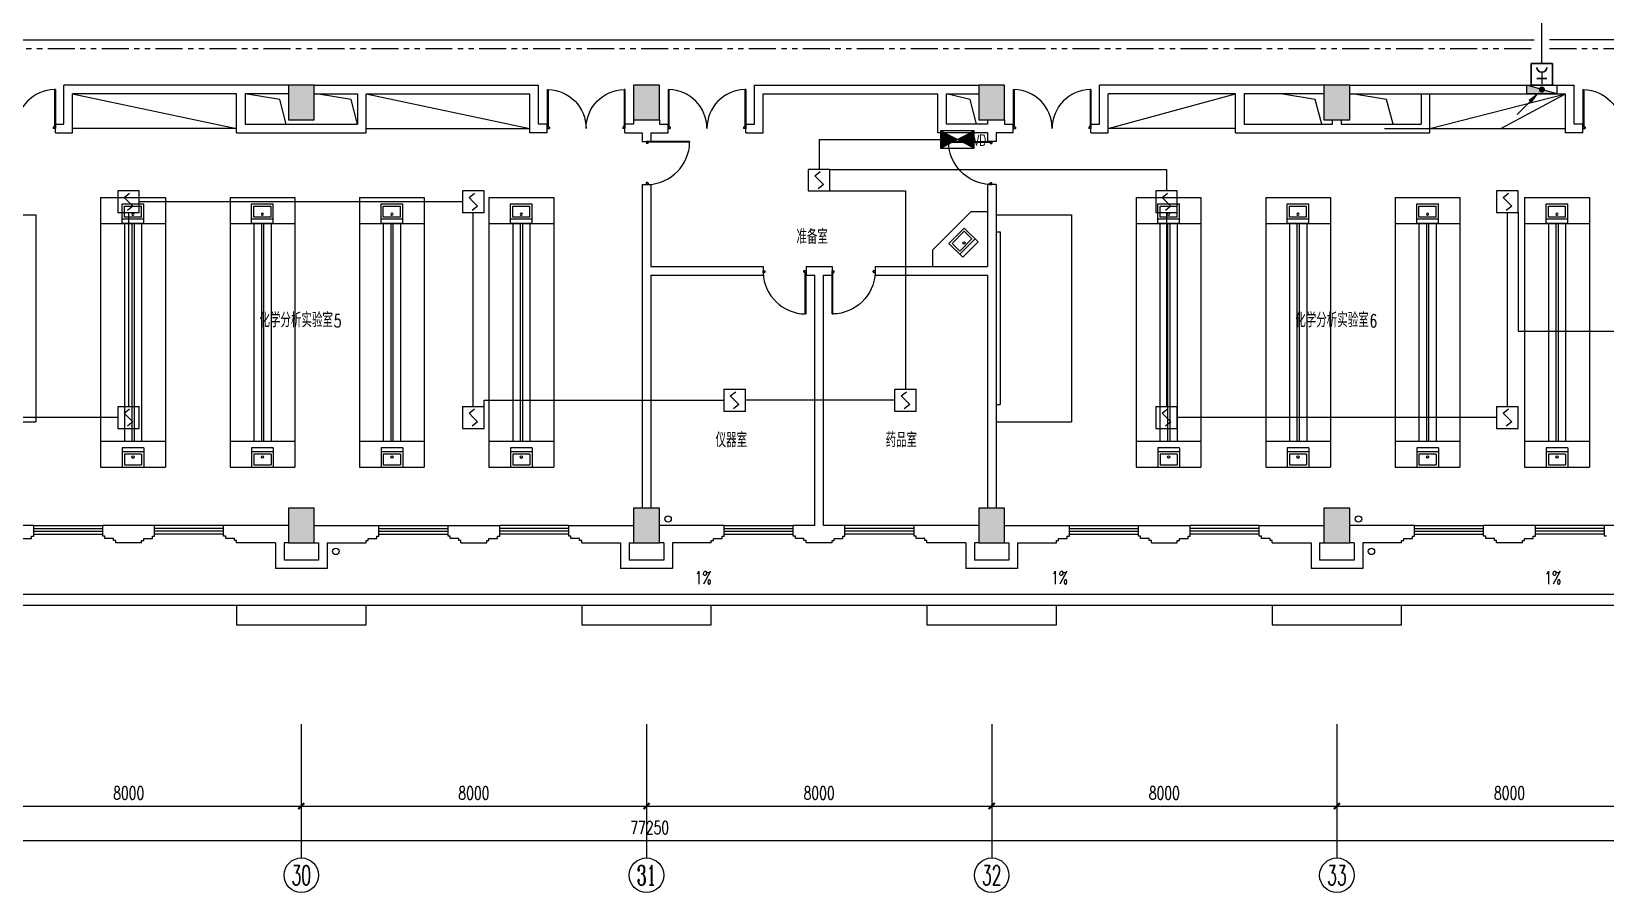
# Model space of a CAD drawing. Extents: x 190999 to 918899, y -200814 to 215286.
# Drawn here: x 470632 to 507110, y -53136 to -33188 of the extents above; entities that cross this region are included whole.
import ezdxf
from ezdxf.enums import TextEntityAlignment as Align

# ---------------------------------------------------------------- set-up
doc = ezdxf.new("R2010")
doc.units = 0
doc.header["$LTSCALE"] = 1000
doc.header["$MEASUREMENT"] = 0
doc.linetypes.add('PHANTOM2', pattern=[1.25, 0.625, -0.125, 0.125, -0.125, 0.125, -0.125])
doc.layers.get('Defpoints').update_dxf_attribs({"color": 1})
for name, color, linetype in [('00-EQUIP', 3, 'Continuous'), ('00-LWIRE', 4, 'Continuous'), ('00-WIRE-4', 6, 'Continuous'), ('A-墙线', 2, 'Continuous'), ('A-外包装修', 250, 'Continuous'), ('A-外窗', 145, 'Continuous'), ('A-家具', 250, 'Continuous'), ('A-门', 167, 'Continuous'), ('AXIS', 3, 'Continuous'), ('AXIS_TEXT', 7, 'Continuous'), ('COLUMN', 2, 'Continuous'), ('EQUIP_消火栓', 1, 'Continuous'), ('PUB_HATCH', 250, 'Continuous'), ('PUB_TEXT', 7, 'Continuous'), ('屋面排水', 4, 'Continuous'), ('房间名称', 7, 'Continuous'), ('暖通-风-说明', 3, 'Continuous'), ('洞口线', 165, 'Continuous'), ('雨水管', 151, 'Continuous'), ('雨水管口', 6, 'Continuous')]:
    doc.layers.add(name, color=color, linetype=linetype)
doc.styles.add('_TCH_AXIS', font='COMPLEX', dxfattribs={"bigfont": 'GBCBIG'})
doc.styles.add('_TCH_DIM', font='SIMPLEX', dxfattribs={"bigfont": 'GBCBIG'})
doc.styles.add('COMPLEX', font='COMPLEX')
doc.styles.add('DIM_FONT', font='SIMPLEX', dxfattribs={"width": 0.7, "bigfont": 'GBCBIG'})
doc.styles.add('HZ-ZGBZ', font='romanc.shx', dxfattribs={"width": 0.65})
doc.styles.get("Standard").update_dxf_attribs({"font": 'simhei.ttf'})
doc.styles.add('XXK', font='romans.shx', dxfattribs={"width": 0.75, "bigfont": 'hzf.shx'})
doc.styles.add('zz-1', font='arial.ttf', dxfattribs={"width": 0.8})
doc.linetypes.add('BIG-DLINE', pattern='A,1,-0.15,["D",XXK,S=0.2,R=0,X=-0.1,Y=-0.09],-0.2', length=1.35)
doc.dimstyles.new('DIMN', dxfattribs={"dimtxt": 300, "dimasz": 100, "dimexe": 250, "dimexo": 300, "dimgap": 150, "dimtad": 1, "dimdec": 0, "dimzin": 0, "dimdsep": 46, "dimtxsty": 'DIM_FONT', "dimblk": 'ARCHTICK', "dimcen": 0.09, "dimclrt": 7, "dimazin": 2, "dimtfac": 1, "dimtdec": 0, "dimtix": 1, "dimtmove": 2, "dimatfit": 3, "dimfxl": 0, "dimtolj": 1, "dimtzin": 0, "dimarcsym": 0})

# ---------------------------------------------------------------- blocks, each defined once
blk = doc.blocks.new('m1800')
at = {"layer": 'A-墙线'}
for p, q in [((-900, -100), (-900, 100)), ((900, -100), (900, 100))]:
    blk.add_line(p, q, dxfattribs=at)
at = {"layer": 'A-门'}
for p, q in [((-900, 900), (-900, 0)), ((-900, 900), (-880, 900)), ((-880, 900), (-880, 50)), ((880, 900), (880, 50)), ((900, 900), (880, 900)), ((900, 900), (900, 0)), ((-900, 50), (-870, 50)), ((-900, 0), (-850, 0)), ((-870, 50), (-870, 30)), ((-870, 30), (-850, 30)), ((-850, 30), (-850, 0)), ((850, 30), (850, 0)), ((870, 30), (850, 30)), ((900, 0), (850, 0)), ((870, 50), (870, 30)), ((900, 50), (870, 50))]:
    blk.add_line(p, q, dxfattribs=at)
for centre, start, end in [((-900, 0), 0, 88.7267), ((900, 0), 91.2733, 180)]:
    blk.add_arc(centre, 900, start, end, dxfattribs=at)
blk = doc.blocks.new('m1000')
at = {"layer": 'A-墙线'}
for p, q in [((0, 0), (0, 200)), ((1000, 0), (1000, 200))]:
    blk.add_line(p, q, dxfattribs=at)
at = {"layer": 'A-门'}
for p, q in [((0, 1100), (0, 100)), ((0, 1100), (20, 1100)), ((20, 1100), (20, 150)), ((0, 150), (30, 150)), ((0, 100), (50, 100)), ((30, 150), (30, 130)), ((30, 130), (50, 130)), ((50, 130), (50, 100)), ((950, 130), (950, 100)), ((970, 130), (950, 130)), ((1000, 100), (950, 100)), ((970, 150), (970, 130)), ((1000, 150), (970, 150)), ((1000, 150), (1000, 100))]:
    blk.add_line(p, q, dxfattribs=at)
blk.add_arc((0, 100), 1000, 2.866, 88.854, dxfattribs=at)
blk = doc.blocks.new('$TwtSys$00000434')
for p, q in [((-0.5, 0.5), (-0.5, -0.5)), ((-0.5, -0.5), (0.5, 0.5)), ((0.5, 0.5), (-0.5, 0.5)), ((0.5, -0.5), (0.5, 0.5)), ((-0.5, -0.5), (0.5, -0.5))]:
    blk.add_line(p, q)
blk.add_solid([(0.5, -0.5), (0.5, 0.5), (-0.5, -0.5)])
blk = doc.blocks.new('_ArchTick')
at = {"const_width": 0.5}
blk.add_lwpolyline([(-0.7, -0.7), (0.7, 0.7)], dxfattribs=at)
blk = doc.blocks.new('*D1652')
at = {"layer": 'AXIS', "color": 0, "lineweight": -2}
for p, q in [((500885, -49533), (500885, -51383)), ((508885, -49533), (508885, -51383)), ((500885, -51133), (508885, -51133))]:
    blk.add_line(p, q, dxfattribs=at)
at = {"layer": 'Defpoints', "color": 0}
for p in [(500885, -49233), (508885, -49233), (508885, -51133)]:
    blk.add_point(p, dxfattribs=at)
at = {"layer": 'AXIS', "color": 0, "lineweight": -2, "xscale": 100, "yscale": 100, "zscale": 100, "rotation": 180}
blk.add_blockref('_ArchTick', (500885, -51133), dxfattribs=at)
at = {"layer": 'AXIS', "color": 0, "lineweight": -2, "xscale": 100, "yscale": 100, "zscale": 100}
blk.add_blockref('_ArchTick', (508885, -51133), dxfattribs=at)
at = {"layer": 'AXIS', "color": 7, "insert": (504885, -50833), "char_height": 300, "attachment_point": 5, "style": 'DIM_FONT'}
blk.add_mtext('\\A1;8000', dxfattribs=at)
blk = doc.blocks.new('*D1653')
at = {"layer": 'AXIS', "color": 0, "lineweight": -2}
for p, q in [((492885, -49533), (492885, -51383)), ((500885, -49533), (500885, -51383)), ((492885, -51133), (500885, -51133))]:
    blk.add_line(p, q, dxfattribs=at)
at = {"layer": 'Defpoints', "color": 0}
for p in [(492885, -49233), (500885, -49233), (500885, -51133)]:
    blk.add_point(p, dxfattribs=at)
at = {"layer": 'AXIS', "color": 0, "lineweight": -2, "xscale": 100, "yscale": 100, "zscale": 100, "rotation": 180}
blk.add_blockref('_ArchTick', (492885, -51133), dxfattribs=at)
at = {"layer": 'AXIS', "color": 0, "lineweight": -2, "xscale": 100, "yscale": 100, "zscale": 100}
blk.add_blockref('_ArchTick', (500885, -51133), dxfattribs=at)
at = {"layer": 'AXIS', "color": 7, "insert": (496885, -50833), "char_height": 300, "attachment_point": 5, "style": 'DIM_FONT'}
blk.add_mtext('\\A1;8000', dxfattribs=at)
blk = doc.blocks.new('*D1654')
at = {"layer": 'AXIS', "color": 0, "lineweight": -2}
for p, q in [((484885, -49533), (484885, -51383)), ((492885, -49533), (492885, -51383)), ((484885, -51133), (492885, -51133))]:
    blk.add_line(p, q, dxfattribs=at)
at = {"layer": 'Defpoints', "color": 0}
for p in [(484885, -49233), (492885, -49233), (492885, -51133)]:
    blk.add_point(p, dxfattribs=at)
at = {"layer": 'AXIS', "color": 0, "lineweight": -2, "xscale": 100, "yscale": 100, "zscale": 100, "rotation": 180}
blk.add_blockref('_ArchTick', (484885, -51133), dxfattribs=at)
at = {"layer": 'AXIS', "color": 0, "lineweight": -2, "xscale": 100, "yscale": 100, "zscale": 100}
blk.add_blockref('_ArchTick', (492885, -51133), dxfattribs=at)
at = {"layer": 'AXIS', "color": 7, "insert": (488885, -50833), "char_height": 300, "attachment_point": 5, "style": 'DIM_FONT'}
blk.add_mtext('\\A1;8000', dxfattribs=at)
blk = doc.blocks.new('*D1655')
at = {"layer": 'AXIS', "color": 0, "lineweight": -2}
for p, q in [((476885, -49533), (476885, -51383)), ((484885, -49533), (484885, -51383)), ((476885, -51133), (484885, -51133))]:
    blk.add_line(p, q, dxfattribs=at)
at = {"layer": 'Defpoints', "color": 0}
for p in [(476885, -49233), (484885, -49233), (484885, -51133)]:
    blk.add_point(p, dxfattribs=at)
at = {"layer": 'AXIS', "color": 0, "lineweight": -2, "xscale": 100, "yscale": 100, "zscale": 100, "rotation": 180}
blk.add_blockref('_ArchTick', (476885, -51133), dxfattribs=at)
at = {"layer": 'AXIS', "color": 0, "lineweight": -2, "xscale": 100, "yscale": 100, "zscale": 100}
blk.add_blockref('_ArchTick', (484885, -51133), dxfattribs=at)
at = {"layer": 'AXIS', "color": 7, "insert": (480885, -50833), "char_height": 300, "attachment_point": 5, "style": 'DIM_FONT'}
blk.add_mtext('\\A1;8000', dxfattribs=at)
blk = doc.blocks.new('*D1656')
at = {"layer": 'AXIS', "color": 0, "lineweight": -2}
for p, q in [((468885, -49533), (468885, -51383)), ((476885, -49533), (476885, -51383)), ((468885, -51133), (476885, -51133))]:
    blk.add_line(p, q, dxfattribs=at)
at = {"layer": 'Defpoints', "color": 0}
for p in [(468885, -49233), (476885, -49233), (476885, -51133)]:
    blk.add_point(p, dxfattribs=at)
at = {"layer": 'AXIS', "color": 0, "lineweight": -2, "xscale": 100, "yscale": 100, "zscale": 100, "rotation": 180}
blk.add_blockref('_ArchTick', (468885, -51133), dxfattribs=at)
at = {"layer": 'AXIS', "color": 0, "lineweight": -2, "xscale": 100, "yscale": 100, "zscale": 100}
blk.add_blockref('_ArchTick', (476885, -51133), dxfattribs=at)
at = {"layer": 'AXIS', "color": 7, "insert": (472885, -50833), "char_height": 300, "attachment_point": 5, "style": 'DIM_FONT'}
blk.add_mtext('\\A1;8000', dxfattribs=at)
blk = doc.blocks.new('*D1661')
at = {"layer": 'AXIS', "color": 0, "lineweight": -2}
for p, q in [((446335, -49533), (446335, -52183)), ((523584, -49533), (523584, -52183)), ((446335, -51933), (523584, -51933))]:
    blk.add_line(p, q, dxfattribs=at)
at = {"layer": 'Defpoints', "color": 0}
for p in [(446335, -49233), (523584, -49233), (523584, -51933)]:
    blk.add_point(p, dxfattribs=at)
at = {"layer": 'AXIS', "color": 0, "lineweight": -2, "xscale": 100, "yscale": 100, "zscale": 100, "rotation": 180}
blk.add_blockref('_ArchTick', (446335, -51933), dxfattribs=at)
at = {"layer": 'AXIS', "color": 0, "lineweight": -2, "xscale": 100, "yscale": 100, "zscale": 100}
blk.add_blockref('_ArchTick', (523584, -51933), dxfattribs=at)
at = {"layer": 'AXIS', "color": 7, "insert": (484959, -51633), "char_height": 300, "attachment_point": 5, "style": 'DIM_FONT'}
blk.add_mtext('\\A1;77250', dxfattribs=at)
blk = doc.blocks.new('_AXISO')
blk.add_circle((0, 0), 0.5)
at = {"layer": 'AXIS_TEXT', "style": 'COMPLEX', "width": 1.041667}
blk.add_attdef('A', text='', height=0.56, dxfattribs=at).set_placement((-0.25, -0.28), (0.25, -0.28), align=Align.FIT)
blk = doc.blocks.new('$plan$00001609')
at = {"linetype": 'Continuous'}
for p, q in [((0, -251), (0, 251)), ((0, 251), (450, 251)), ((93, -251), (93, 251)), ((146, -199), (146, 199)), ((146, 199), (397, 199)), ((397, 199), (397, -199)), ((450, 251), (450, -251)), ((0, -251), (450, -251)), ((146, -199), (397, -199))]:
    blk.add_line(p, q, dxfattribs=at)
blk.add_line((238, 2), (238, 0))
blk.add_arc((212, 0), 26, 4.716, 0, dxfattribs=at)
at = {"style": 'zz-1'}
for tag in ['YSIZE', 'XSIZE']:
    blk.add_attdef(tag, (0, 0), '', height=0.5, dxfattribs=at)
blk = doc.blocks.new('_LINKPT1')
at = {"color": 0}
blk.add_line((0, 0), (0, 0), dxfattribs=at)
blk = doc.blocks.new('J62IR8YJ')
for p, q in [((-0.5, 1), (0.5, 1)), ((-0.5, 0), (-0.5, 1)), ((0.5, 1), (0.5, 0)), ((0.5, 0), (-0.5, 0)), ((-0.231, 0.312), (0.231, 0.312)), ((0, 0.598), (0, 0.06))]:
    blk.add_line(p, q)
at = {"const_width": 0.04, "flags": 128}
blk.add_lwpolyline([(-0.5, 0), (-0.5, 1), (0.5, 1), (0.5, 0)], close=True, dxfattribs=at)
blk.add_arc((0, 0.829), 0.231, 180, 0)
at = {"xscale": 0.002, "yscale": 0.00200000000000955, "zscale": 0.002}
for p in [(0, 1), (-0.5, 0.5), (0, 0), (0.5, 0.5)]:
    blk.add_blockref('_LINKPT1', p, dxfattribs=at)
at = {"flags": 9}
blk.add_attdef('A', (0, 0), '', height=0.00002, dxfattribs=at)
blk = doc.blocks.new('3S1KCGW2')
for p, q in [((0.5, 0.5), (-0.5, 0.5)), ((-0.5, 0.5), (-0.5, -0.5)), ((-0.2, 0.2), (0.05, 0.4)), ((0, 0), (-0.2, 0.2)), ((0, 0), (0.2, -0.2)), ((0.5, -0.5), (0.5, 0.5)), ((-0.5, -0.5), (0.5, -0.5)), ((0.2, -0.2), (-0.05, -0.4))]:
    blk.add_line(p, q)
at = {"const_width": 0.04, "flags": 128}
blk.add_lwpolyline([(-0.5, -0.5), (-0.5, 0.5), (0.5, 0.5), (0.5, -0.5)], close=True, dxfattribs=at)
at = {"xscale": 0.002, "yscale": 0.002, "zscale": 0.002}
for p in [(-0.5, 0), (0, 0.5), (0.5, 0), (0, -0.5)]:
    blk.add_blockref('_LINKPT1', p, dxfattribs=at)
at = {"flags": 9}
blk.add_attdef('A', (0, 0), '', height=0.00002, dxfattribs=at)
blk = doc.blocks.new('6H2KALM6')
for p, q in [((-0.78, 0.4), (0.78, -0.4)), ((0.78, 0.4), (-0.78, -0.4)), ((0.78, 0.4), (-0.78, 0.4)), ((-0.78, 0.4), (-0.78, -0.4)), ((0.78, -0.4), (0.78, 0.4)), ((-0.78, -0.4), (0.78, -0.4))]:
    blk.add_line(p, q)
at = {"const_width": 0.04}
blk.add_lwpolyline([(-0.78, 0.4), (-0.78, -0.4), (0.78, -0.4), (0.78, 0.4)], close=True, dxfattribs=at)
for points in [[(-0.78, 0.4), (0, 0), (-0.78, -0.4)], [(0.78, 0.4), (0, 0), (0.78, -0.4)]]:
    blk.add_solid(points)
at = {"xscale": 0.002, "yscale": 0.002, "zscale": 0.002}
for p in [(-0.78, 0), (0, 0.4), (0.78, 0), (0, -0.4)]:
    blk.add_blockref('_LINKPT1', p, dxfattribs=at)
at = {"flags": 9}
blk.add_attdef('A', (0, 0), '', height=0.00002, dxfattribs=at)
blk = doc.blocks.new('_WRLD10L')
for p, q in [((1.15, 1.15), (0.55, 0.55)), ((0.104, 0.104), (0.104, 0.104)), ((-0.104, -0.104), (-0.104, -0.104))]:
    blk.add_line(p, q)
at = {"const_width": 0.142}
blk.add_lwpolyline([(-0.071, 0, 1), (0.071, 0, 1)], format="xyb", close=True, dxfattribs=at)
blk.add_solid([(0.62, 0.48), (0.48, 0.62), (0.1, 0.1)])
at = {"width": 0.8, "flags": 9}
blk.add_attdef('A', (0, 0), '', height=0.00002, dxfattribs=at)

msp = doc.modelspace()

# ---------------------------------------------------------------- hatches: boundary and pattern name
at = {"layer": 'PUB_HATCH'}
for points in [[(476584.6, -34432.6), (476584.6, -35232.6), (477184.6, -35232.6), (477184.6, -34432.6)], [(484584.6, -34432.6), (484584.6, -35232.6), (485184.6, -35232.6), (485184.6, -34432.6)], [(492584.6, -34432.6), (492584.6, -35232.6), (493184.6, -35232.6), (493184.6, -34432.6)], [(500584.6, -34432.6), (500584.6, -35232.6), (501184.6, -35232.6), (501184.6, -34432.6)], [(476584.6, -44232.6), (476584.6, -45032.6), (477184.6, -45032.6), (477184.6, -44232.6)], [(484584.6, -44232.6), (484584.6, -45032.6), (485184.6, -45032.6), (485184.6, -44232.6)], [(492584.6, -44232.6), (492584.6, -45032.6), (493184.6, -45032.6), (493184.6, -44232.6)], [(500584.6, -44232.6), (500584.6, -45032.6), (501184.6, -45032.6), (501184.6, -44232.6)]]:
    msp.add_hatch(color=256, dxfattribs=at).paths.add_polyline_path(points)

# ---------------------------------------------------------------- linework, layer by layer
at = {"layer": '00-WIRE-4'}
for p, q in [((505634.6, -33932.6), (505634.6, -32982.6)), ((488884.6, -35688.5), (488884.6, -36382.6)), ((488884.6, -35688.5), (491694.6, -35688.5)), ((489134.6, -36382.6), (496934.6, -36382.6)), ((496934.6, -36382.6), (496934.6, -36882.6)), ((480621.5, -37132.6), (473129.7, -37132.6)), ((489134.6, -36882.6), (490884.6, -36882.6)), ((490884.6, -36882.6), (490884.6, -41482.6)), ((472879.7, -37382.6), (472879.7, -41882.6)), ((480871.5, -41882.6), (480871.5, -37382.6)), ((496934.6, -37382.6), (496934.6, -41882.6)), ((504834.6, -41882.6), (504834.6, -37382.6)), ((505084.6, -37382.6), (505084.6, -40132.6)), ((505084.6, -40132.6), (510784.6, -40132.6)), ((481121.5, -41732.6), (486677, -41732.6)), ((481121.5, -41882.6), (481121.5, -41732.6)), ((490634.6, -41732.6), (487177, -41732.6)), ((472629.7, -42132.6), (465092.7, -42132.6)), ((504584.6, -42132.6), (497184.6, -42132.6))]:
    msp.add_line(p, q, dxfattribs=at)
at = {"layer": '00-WIRE-4', "linetype": 'BIG-DLINE'}
for p, q in [((457259.6, -33382.6), (505459.6, -33382.6)), ((512834.6, -33382.6), (505809.6, -33382.6))]:
    msp.add_line(p, q, dxfattribs=at)
at = {"layer": '00-WIRE-4', "linetype": 'PHANTOM2'}
for p, q in [((457259.6, -33582.6), (505459.6, -33582.6)), ((505809.6, -33582.6), (509384.6, -33582.6))]:
    msp.add_line(p, q, dxfattribs=at)
at = {"layer": 'A-墙线'}
for p, q in [((476584.6, -34432.6), (471384.6, -34432.6)), ((471384.6, -35332.6), (471384.6, -34432.6)), ((475384.6, -34632.6), (471584.6, -34632.6)), ((471584.6, -35532.6), (471584.6, -34632.6)), ((475384.6, -35532.6), (475384.6, -34632.6)), ((476584.6, -34632.6), (475584.6, -34632.6)), ((475584.6, -34632.6), (475584.6, -35332.6)), ((477184.6, -34432.6), (482384.6, -34432.6)), ((477184.6, -34632.6), (478184.6, -34632.6)), ((478184.6, -34632.6), (478184.6, -35332.6)), ((478384.6, -34632.6), (482184.6, -34632.6)), ((478384.6, -35532.6), (478384.6, -34632.6)), ((482184.6, -35532.6), (482184.6, -34632.6)), ((482384.6, -35332.6), (482384.6, -34432.6)), ((487384.6, -34432.6), (492584.6, -34432.6)), ((487384.6, -35332.6), (487384.6, -34432.6)), ((487584.6, -34632.6), (491634.6, -34632.6)), ((487584.6, -35532.6), (487584.6, -34632.6)), ((491834.6, -34632.6), (492584.6, -34632.6)), ((500584.6, -34432.6), (495384.6, -34432.6)), ((495384.6, -35332.6), (495384.6, -34432.6)), ((498534.6, -34632.6), (495584.6, -34632.6)), ((495584.6, -35532.6), (495584.6, -34632.6)), ((498534.6, -35532.6), (498534.6, -34632.6)), ((500584.6, -34632.6), (498734.6, -34632.6)), ((498734.6, -34632.6), (498734.6, -35332.6)), ((501184.6, -34432.6), (506384.6, -34432.6)), ((501184.6, -34632.6), (506184.6, -34632.6)), ((502834.6, -34632.6), (502834.6, -35332.6)), ((503034.6, -35532.6), (503034.6, -34632.6)), ((506184.6, -35532.6), (506184.6, -34632.6)), ((506384.6, -35332.6), (506384.6, -34432.6)), ((471184.6, -35332.6), (471384.6, -35332.6)), ((475584.6, -35332.6), (478184.6, -35332.6)), ((482584.6, -35332.6), (482384.6, -35332.6)), ((484584.6, -35332.6), (484384.6, -35332.6)), ((484584.6, -35232.6), (484584.6, -35332.6)), ((485184.6, -35232.6), (485184.6, -35332.6)), ((485184.6, -35332.6), (485384.6, -35332.6)), ((487184.6, -35332.6), (487384.6, -35332.6)), ((492784.6, -35232.6), (492784.6, -35332.6)), ((493184.6, -35232.6), (493184.6, -35332.6)), ((493184.6, -35332.6), (493384.6, -35332.6)), ((495184.6, -35332.6), (495384.6, -35332.6)), ((498734.6, -35332.6), (500784.6, -35332.6)), ((500784.6, -35332.6), (500784.6, -35232.6)), ((500984.6, -35232.6), (500984.6, -35332.6)), ((500984.6, -35332.6), (502834.6, -35332.6)), ((506584.6, -35332.6), (506384.6, -35332.6)), ((471184.6, -35532.6), (471584.6, -35532.6)), ((475384.6, -35532.6), (478384.6, -35532.6)), ((482584.6, -35532.6), (482184.6, -35532.6)), ((484384.6, -35532.6), (484784.6, -35532.6)), ((484784.6, -35532.6), (484784.6, -35732.6)), ((484984.6, -35532.6), (484984.6, -35732.6)), ((484984.6, -35532.6), (485384.6, -35532.6)), ((487184.6, -35532.6), (487584.6, -35532.6)), ((492784.6, -35532.6), (492784.6, -35732.6)), ((492984.6, -35532.6), (492984.6, -35732.6)), ((493384.6, -35532.6), (492984.6, -35532.6)), ((495184.6, -35532.6), (495584.6, -35532.6)), ((498534.6, -35532.6), (503034.6, -35532.6)), ((506584.6, -35532.6), (506184.6, -35532.6)), ((484784.6, -36732.6), (484784.6, -44232.6)), ((484984.6, -36732.6), (484984.6, -38632.6)), ((492784.6, -36732.6), (492784.6, -38632.6)), ((492984.6, -36732.6), (492984.6, -44232.6)), ((484984.6, -38632.6), (487584.6, -38632.6)), ((488584.6, -38632.6), (489184.6, -38632.6)), ((490184.6, -38632.6), (492784.6, -38632.6)), ((484984.6, -38832.6), (487584.6, -38832.6)), ((484984.6, -38832.6), (484984.6, -44232.6)), ((488584.6, -38832.6), (488784.6, -38832.6)), ((488784.6, -44632.6), (488784.6, -38832.6)), ((488984.6, -38832.6), (489184.6, -38832.6)), ((488984.6, -44632.6), (488984.6, -38832.6)), ((490184.6, -38832.6), (492784.6, -38832.6)), ((492784.6, -38832.6), (492784.6, -44232.6)), ((470684.6, -44632.6), (469184.6, -44632.6)), ((470684.6, -44882.6), (470684.6, -44632.6)), ((473484.6, -44632.6), (472284.6, -44632.6)), ((472284.6, -44882.6), (472284.6, -44632.6)), ((473484.6, -44882.6), (473484.6, -44632.6)), ((476584.6, -44632.6), (475084.6, -44632.6)), ((475084.6, -44882.6), (475084.6, -44632.6)), ((477184.6, -44632.6), (478684.6, -44632.6)), ((478684.6, -44882.6), (478684.6, -44632.6)), ((480284.6, -44632.6), (481484.6, -44632.6)), ((480284.6, -44882.6), (480284.6, -44632.6)), ((481484.6, -44882.6), (481484.6, -44632.6)), ((483084.6, -44632.6), (484584.6, -44632.6)), ((483084.6, -44882.6), (483084.6, -44632.6)), ((486684.6, -44632.6), (485184.6, -44632.6)), ((486684.6, -44882.6), (486684.6, -44632.6)), ((488784.6, -44632.6), (488284.6, -44632.6)), ((488284.6, -44882.6), (488284.6, -44632.6)), ((489484.6, -44632.6), (488984.6, -44632.6)), ((489484.6, -44882.6), (489484.6, -44632.6)), ((492584.6, -44632.6), (491084.6, -44632.6)), ((491084.6, -44882.6), (491084.6, -44632.6)), ((493184.6, -44632.6), (494684.6, -44632.6)), ((494684.6, -44882.6), (494684.6, -44632.6)), ((496284.6, -44632.6), (497484.6, -44632.6)), ((496284.6, -44882.6), (496284.6, -44632.6)), ((497484.6, -44882.6), (497484.6, -44632.6)), ((499084.6, -44632.6), (500584.6, -44632.6)), ((499084.6, -44882.6), (499084.6, -44632.6)), ((502684.6, -44632.6), (501184.6, -44632.6)), ((502684.6, -44882.6), (502684.6, -44632.6)), ((505484.6, -44632.6), (504284.6, -44632.6)), ((504284.6, -44882.6), (504284.6, -44632.6)), ((505484.6, -44882.6), (505484.6, -44632.6)), ((508584.6, -44632.6), (507084.6, -44632.6)), ((507084.6, -44882.6), (507084.6, -44632.6)), ((470434.6, -44932.6), (470634.6, -44932.6)), ((470634.6, -44882.6), (470684.6, -44882.6)), ((470634.6, -44932.6), (470634.6, -44882.6)), ((472334.6, -44882.6), (472284.6, -44882.6)), ((472334.6, -44932.6), (472334.6, -44882.6)), ((472534.6, -44932.6), (472334.6, -44932.6)), ((472534.6, -44982.6), (472534.6, -44932.6)), ((472584.6, -44982.6), (472534.6, -44982.6)), ((472584.6, -45032.6), (472584.6, -44982.6)), ((473184.6, -45032.6), (472584.6, -45032.6)), ((473184.6, -45032.6), (473184.6, -44982.6)), ((473184.6, -44982.6), (473234.6, -44982.6)), ((473234.6, -44982.6), (473234.6, -44932.6)), ((473234.6, -44932.6), (473434.6, -44932.6)), ((473434.6, -44882.6), (473484.6, -44882.6)), ((473434.6, -44932.6), (473434.6, -44882.6)), ((475134.6, -44882.6), (475084.6, -44882.6)), ((475134.6, -44932.6), (475134.6, -44882.6)), ((475334.6, -44932.6), (475134.6, -44932.6)), ((475334.6, -44982.6), (475334.6, -44932.6)), ((475384.6, -44982.6), (475334.6, -44982.6)), ((475384.6, -45032.6), (475384.6, -44982.6)), ((476284.6, -45032.6), (475384.6, -45032.6)), ((476284.6, -45032.6), (476284.6, -45632.6)), ((476584.6, -45032.6), (476484.6, -45032.6)), ((476484.6, -45032.6), (476484.6, -45432.6)), ((477184.6, -45032.6), (477284.6, -45032.6)), ((477284.6, -45032.6), (477284.6, -45432.6)), ((477484.6, -45032.6), (478384.6, -45032.6)), ((477484.6, -45032.6), (477484.6, -45632.6)), ((478384.6, -45032.6), (478384.6, -44982.6)), ((478384.6, -44982.6), (478434.6, -44982.6)), ((478434.6, -44982.6), (478434.6, -44932.6)), ((478434.6, -44932.6), (478634.6, -44932.6)), ((478634.6, -44882.6), (478684.6, -44882.6)), ((478634.6, -44932.6), (478634.6, -44882.6)), ((480334.6, -44882.6), (480284.6, -44882.6)), ((480334.6, -44932.6), (480334.6, -44882.6)), ((480534.6, -44932.6), (480334.6, -44932.6)), ((480534.6, -44982.6), (480534.6, -44932.6)), ((480584.6, -44982.6), (480534.6, -44982.6)), ((480584.6, -45032.6), (480584.6, -44982.6)), ((480584.6, -45032.6), (481184.6, -45032.6)), ((481184.6, -45032.6), (481184.6, -44982.6)), ((481184.6, -44982.6), (481234.6, -44982.6)), ((481234.6, -44982.6), (481234.6, -44932.6)), ((481234.6, -44932.6), (481434.6, -44932.6)), ((481434.6, -44882.6), (481484.6, -44882.6)), ((481434.6, -44932.6), (481434.6, -44882.6)), ((483134.6, -44882.6), (483084.6, -44882.6)), ((483134.6, -44932.6), (483134.6, -44882.6)), ((483334.6, -44932.6), (483134.6, -44932.6)), ((483334.6, -44982.6), (483334.6, -44932.6)), ((483384.6, -44982.6), (483334.6, -44982.6)), ((483384.6, -45032.6), (483384.6, -44982.6)), ((483384.6, -45032.6), (484284.6, -45032.6)), ((484284.6, -45032.6), (484284.6, -45632.6)), ((484484.6, -45032.6), (484584.6, -45032.6)), ((484484.6, -45032.6), (484484.6, -45432.6)), ((485284.6, -45032.6), (485184.6, -45032.6)), ((485284.6, -45032.6), (485284.6, -45432.6)), ((486384.6, -45032.6), (485484.6, -45032.6)), ((485484.6, -45032.6), (485484.6, -45632.6)), ((486384.6, -45032.6), (486384.6, -44982.6)), ((486384.6, -44982.6), (486434.6, -44982.6)), ((486434.6, -44982.6), (486434.6, -44932.6)), ((486434.6, -44932.6), (486634.6, -44932.6)), ((486634.6, -44882.6), (486684.6, -44882.6)), ((486634.6, -44932.6), (486634.6, -44882.6)), ((488334.6, -44882.6), (488284.6, -44882.6)), ((488334.6, -44932.6), (488334.6, -44882.6)), ((488534.6, -44932.6), (488334.6, -44932.6)), ((488534.6, -44982.6), (488534.6, -44932.6)), ((488584.6, -44982.6), (488534.6, -44982.6)), ((488584.6, -45032.6), (488584.6, -44982.6)), ((489184.6, -45032.6), (488584.6, -45032.6)), ((489184.6, -45032.6), (489184.6, -44982.6)), ((489184.6, -44982.6), (489234.6, -44982.6)), ((489234.6, -44982.6), (489234.6, -44932.6)), ((489234.6, -44932.6), (489434.6, -44932.6)), ((489434.6, -44882.6), (489484.6, -44882.6)), ((489434.6, -44932.6), (489434.6, -44882.6)), ((491134.6, -44882.6), (491084.6, -44882.6)), ((491134.6, -44932.6), (491134.6, -44882.6)), ((491334.6, -44932.6), (491134.6, -44932.6)), ((491334.6, -44982.6), (491334.6, -44932.6)), ((491384.6, -44982.6), (491334.6, -44982.6)), ((491384.6, -45032.6), (491384.6, -44982.6)), ((492284.6, -45032.6), (491384.6, -45032.6)), ((492284.6, -45032.6), (492284.6, -45632.6)), ((492584.6, -45032.6), (492484.6, -45032.6)), ((492484.6, -45032.6), (492484.6, -45432.6)), ((493184.6, -45032.6), (493284.6, -45032.6)), ((493284.6, -45032.6), (493284.6, -45432.6)), ((493484.6, -45032.6), (494384.6, -45032.6)), ((493484.6, -45032.6), (493484.6, -45632.6)), ((494384.6, -45032.6), (494384.6, -44982.6)), ((494384.6, -44982.6), (494434.6, -44982.6)), ((494434.6, -44982.6), (494434.6, -44932.6)), ((494434.6, -44932.6), (494634.6, -44932.6)), ((494634.6, -44882.6), (494684.6, -44882.6)), ((494634.6, -44932.6), (494634.6, -44882.6)), ((496334.6, -44882.6), (496284.6, -44882.6)), ((496334.6, -44932.6), (496334.6, -44882.6)), ((496534.6, -44932.6), (496334.6, -44932.6)), ((496534.6, -44982.6), (496534.6, -44932.6)), ((496584.6, -44982.6), (496534.6, -44982.6)), ((496584.6, -45032.6), (496584.6, -44982.6)), ((496584.6, -45032.6), (497184.6, -45032.6)), ((497184.6, -45032.6), (497184.6, -44982.6)), ((497184.6, -44982.6), (497234.6, -44982.6)), ((497234.6, -44982.6), (497234.6, -44932.6)), ((497234.6, -44932.6), (497434.6, -44932.6)), ((497434.6, -44882.6), (497484.6, -44882.6)), ((497434.6, -44932.6), (497434.6, -44882.6)), ((499134.6, -44882.6), (499084.6, -44882.6)), ((499134.6, -44932.6), (499134.6, -44882.6)), ((499334.6, -44932.6), (499134.6, -44932.6)), ((499334.6, -44982.6), (499334.6, -44932.6)), ((499384.6, -44982.6), (499334.6, -44982.6)), ((499384.6, -45032.6), (499384.6, -44982.6)), ((499384.6, -45032.6), (500284.6, -45032.6)), ((500284.6, -45032.6), (500284.6, -45632.6)), ((500484.6, -45032.6), (500584.6, -45032.6)), ((500484.6, -45032.6), (500484.6, -45432.6)), ((501284.6, -45032.6), (501184.6, -45032.6)), ((501284.6, -45032.6), (501284.6, -45432.6)), ((502384.6, -45032.6), (501484.6, -45032.6)), ((501484.6, -45032.6), (501484.6, -45632.6)), ((502384.6, -45032.6), (502384.6, -44982.6)), ((502384.6, -44982.6), (502434.6, -44982.6)), ((502434.6, -44982.6), (502434.6, -44932.6)), ((502434.6, -44932.6), (502634.6, -44932.6)), ((502634.6, -44882.6), (502684.6, -44882.6)), ((502634.6, -44932.6), (502634.6, -44882.6)), ((504334.6, -44882.6), (504284.6, -44882.6)), ((504334.6, -44932.6), (504334.6, -44882.6)), ((504534.6, -44932.6), (504334.6, -44932.6)), ((504534.6, -44982.6), (504534.6, -44932.6)), ((504584.6, -44982.6), (504534.6, -44982.6)), ((504584.6, -45032.6), (504584.6, -44982.6)), ((505184.6, -45032.6), (504584.6, -45032.6)), ((505184.6, -45032.6), (505184.6, -44982.6)), ((505184.6, -44982.6), (505234.6, -44982.6)), ((505234.6, -44982.6), (505234.6, -44932.6)), ((505234.6, -44932.6), (505434.6, -44932.6)), ((505434.6, -44882.6), (505484.6, -44882.6)), ((505434.6, -44932.6), (505434.6, -44882.6)), ((507134.6, -44882.6), (507084.6, -44882.6)), ((477284.6, -45432.6), (476484.6, -45432.6)), ((485284.6, -45432.6), (484484.6, -45432.6)), ((493284.6, -45432.6), (492484.6, -45432.6)), ((501284.6, -45432.6), (500484.6, -45432.6)), ((477484.6, -45632.6), (476284.6, -45632.6)), ((485484.6, -45632.6), (484284.6, -45632.6)), ((493484.6, -45632.6), (492284.6, -45632.6)), ((501484.6, -45632.6), (500284.6, -45632.6))]:
    msp.add_line(p, q, dxfattribs=at)
for points in [[(492784.6, -35532.6), (491634.6, -35532.6), (491634.6, -34632.6)], [(492534.6, -35332.6), (491834.6, -35332.6), (491834.6, -34632.6)], [(492784.6, -35332.6), (491834.6, -35332.6), (491834.6, -34632.6)]]:
    msp.add_lwpolyline(points, dxfattribs=at)
at = {"layer": 'A-外包装修'}
for p, q in [((510734.6, -46232.8), (444884.6, -46232.8)), ((510984.6, -46482.8), (444884.6, -46482.8))]:
    msp.add_line(p, q, dxfattribs=at)
for points in [[(475384.2, -46482.8), (475384.2, -46933), (478384.9, -46933), (478384.9, -46482.8)], [(483384.2, -46482.8), (483384.2, -46933), (486384.9, -46933), (486384.9, -46482.8)], [(491384.2, -46482.8), (491384.2, -46933), (494384.9, -46933), (494384.9, -46482.8)], [(499384.2, -46482.8), (499384.2, -46933), (502384.9, -46933), (502384.9, -46482.8)]]:
    msp.add_lwpolyline(points, dxfattribs=at)
at = {"layer": 'A-外窗'}
for p, q in [((470684.6, -44632.6), (472284.6, -44632.6)), ((470684.6, -44702.6), (472284.6, -44702.6)), ((470684.6, -44762.6), (472284.6, -44762.6)), ((470684.6, -44832.6), (472284.6, -44832.6)), ((475084.6, -44632.6), (473484.6, -44632.6)), ((475084.6, -44702.6), (473484.6, -44702.6)), ((475084.6, -44762.6), (473484.6, -44762.6)), ((475084.6, -44832.6), (473484.6, -44832.6)), ((478684.6, -44632.6), (480284.6, -44632.6)), ((478684.6, -44702.6), (480284.6, -44702.6)), ((478684.6, -44762.6), (480284.6, -44762.6)), ((478684.6, -44832.6), (480284.6, -44832.6)), ((483084.6, -44632.6), (481484.6, -44632.6)), ((483084.6, -44702.6), (481484.6, -44702.6)), ((483084.6, -44762.6), (481484.6, -44762.6)), ((483084.6, -44832.6), (481484.6, -44832.6)), ((486684.6, -44632.6), (488284.6, -44632.6)), ((486684.6, -44702.6), (488284.6, -44702.6)), ((486684.6, -44762.6), (488284.6, -44762.6)), ((486684.6, -44832.6), (488284.6, -44832.6)), ((491084.6, -44632.6), (489484.6, -44632.6)), ((491084.6, -44702.6), (489484.6, -44702.6)), ((491084.6, -44762.6), (489484.6, -44762.6)), ((491084.6, -44832.6), (489484.6, -44832.6)), ((494684.6, -44632.6), (496284.6, -44632.6)), ((494684.6, -44702.6), (496284.6, -44702.6)), ((494684.6, -44762.6), (496284.6, -44762.6)), ((494684.6, -44832.6), (496284.6, -44832.6)), ((499084.6, -44632.6), (497484.6, -44632.6)), ((499084.6, -44702.6), (497484.6, -44702.6)), ((499084.6, -44762.6), (497484.6, -44762.6)), ((499084.6, -44832.6), (497484.6, -44832.6)), ((502684.6, -44632.6), (504284.6, -44632.6)), ((502684.6, -44702.6), (504284.6, -44702.6)), ((502684.6, -44762.6), (504284.6, -44762.6)), ((502684.6, -44832.6), (504284.6, -44832.6)), ((507084.6, -44632.6), (505484.6, -44632.6)), ((507084.6, -44702.6), (505484.6, -44702.6)), ((507084.6, -44762.6), (505484.6, -44762.6)), ((507084.6, -44832.6), (505484.6, -44832.6))]:
    msp.add_line(p, q, dxfattribs=at)
at = {"layer": 'A-家具'}
for p, q in [((471584.6, -34632.6), (475384.6, -35432.6)), ((478384.6, -34632.6), (482184.6, -35432.6)), ((495584.6, -35432.6), (498534.6, -34632.6)), ((503034.6, -35432.6), (506184.6, -34632.6)), ((504684.6, -35432.6), (506184.6, -34632.6)), ((475384.6, -35432.6), (471584.6, -35432.6)), ((478384.6, -35432.6), (482184.6, -35432.6)), ((498534.6, -35432.6), (495584.6, -35432.6)), ((501984.6, -35432.6), (506184.6, -35432.6)), ((472234.6, -37032.6), (472234.6, -43282.6)), ((472234.6, -37032.6), (473734.6, -37032.6)), ((473734.6, -37032.6), (473734.6, -43282.6)), ((475234.6, -37032.6), (475234.6, -43282.6)), ((475234.6, -37032.6), (476734.6, -37032.6)), ((476734.6, -37032.6), (476734.6, -43282.6)), ((478234.6, -37032.6), (478234.6, -43282.6)), ((478234.6, -37032.6), (479734.6, -37032.6)), ((479734.6, -37032.6), (479734.6, -43282.6)), ((481234.6, -37032.6), (481234.6, -43282.6)), ((481234.6, -37032.6), (482734.6, -37032.6)), ((482734.6, -37032.6), (482734.6, -43282.6)), ((496234.6, -37032.6), (496234.6, -43282.6)), ((496234.6, -37032.6), (497734.6, -37032.6)), ((497734.6, -37032.6), (497734.6, -43282.6)), ((499234.6, -37032.6), (499234.6, -43282.6)), ((499234.6, -37032.6), (500734.6, -37032.6)), ((500734.6, -37032.6), (500734.6, -43282.6)), ((502234.6, -37032.6), (502234.6, -43282.6)), ((502234.6, -37032.6), (503734.6, -37032.6)), ((503734.6, -37032.6), (503734.6, -43282.6)), ((505234.6, -37032.6), (505234.6, -43282.6)), ((505234.6, -37032.6), (506734.6, -37032.6)), ((506734.6, -37032.6), (506734.6, -43282.6)), ((468984.6, -37432.6), (470734.6, -37432.6)), ((470734.6, -37432.6), (470734.6, -42232.6)), ((491509.6, -38257.6), (492409.6, -37357.6)), ((492409.6, -37357.6), (492784.6, -37357.6)), ((492984.6, -37432.6), (494734.6, -37432.6)), ((494734.6, -37432.6), (494734.6, -42232.6)), ((472234.6, -37632.6), (473734.6, -37632.6)), ((472784.6, -37632.6), (472784.6, -42682.6)), ((472959.6, -37632.6), (472959.6, -42682.6)), ((473009.6, -37632.6), (473009.6, -42682.6)), ((473184.6, -37632.6), (473184.6, -42682.6)), ((475234.6, -37632.6), (476734.6, -37632.6)), ((475784.6, -37632.6), (475784.6, -42682.6)), ((475959.6, -37632.6), (475959.6, -42682.6)), ((476009.6, -37632.6), (476009.6, -42682.6)), ((476184.6, -37632.6), (476184.6, -42682.6)), ((478234.6, -37632.6), (479734.6, -37632.6)), ((478784.6, -37632.6), (478784.6, -42682.6)), ((478959.6, -37632.6), (478959.6, -42682.6)), ((479009.6, -37632.6), (479009.6, -42682.6)), ((479184.6, -37632.6), (479184.6, -42682.6)), ((481234.6, -37632.6), (482734.6, -37632.6)), ((481784.6, -37632.6), (481784.6, -42682.6)), ((481959.6, -37632.6), (481959.6, -42682.6)), ((482009.6, -37632.6), (482009.6, -42682.6)), ((482184.6, -37632.6), (482184.6, -42682.6)), ((492984.6, -37832.6), (493084.6, -37832.6)), ((493084.6, -37832.6), (493084.6, -41832.6)), ((496234.6, -37632.6), (497734.6, -37632.6)), ((496784.6, -37632.6), (496784.6, -42682.6)), ((496959.6, -37632.6), (496959.6, -42682.6)), ((497009.6, -37632.6), (497009.6, -42682.6)), ((497184.6, -37632.6), (497184.6, -42682.6)), ((499234.6, -37632.6), (500734.6, -37632.6)), ((499784.6, -37632.6), (499784.6, -42682.6)), ((499959.6, -37632.6), (499959.6, -42682.6)), ((500009.6, -37632.6), (500009.6, -42682.6)), ((500184.6, -37632.6), (500184.6, -42682.6)), ((502234.6, -37632.6), (503734.6, -37632.6)), ((502784.6, -37632.6), (502784.6, -42682.6)), ((502959.6, -37632.6), (502959.6, -42682.6)), ((503009.6, -37632.6), (503009.6, -42682.6)), ((503184.6, -37632.6), (503184.6, -42682.6)), ((505234.6, -37632.6), (506734.6, -37632.6)), ((505784.6, -37632.6), (505784.6, -42682.6)), ((505959.6, -37632.6), (505959.6, -42682.6)), ((506009.6, -37632.6), (506009.6, -42682.6)), ((506184.6, -37632.6), (506184.6, -42682.6)), ((491509.6, -38257.6), (491509.6, -38632.6)), ((492984.6, -41832.6), (493084.6, -41832.6)), ((468984.6, -42232.6), (470734.6, -42232.6)), ((492984.6, -42232.6), (494734.6, -42232.6)), ((472234.6, -42682.6), (473734.6, -42682.6)), ((475234.6, -42682.6), (476734.6, -42682.6)), ((478234.6, -42682.6), (479734.6, -42682.6)), ((481234.6, -42682.6), (482734.6, -42682.6)), ((496234.6, -42682.6), (497734.6, -42682.6)), ((499234.6, -42682.6), (500734.6, -42682.6)), ((502234.6, -42682.6), (503734.6, -42682.6)), ((505234.6, -42682.6), (506734.6, -42682.6)), ((472234.6, -43282.6), (473734.6, -43282.6)), ((475234.6, -43282.6), (476734.6, -43282.6)), ((478234.6, -43282.6), (479734.6, -43282.6)), ((481234.6, -43282.6), (482734.6, -43282.6)), ((496234.6, -43282.6), (497734.6, -43282.6)), ((499234.6, -43282.6), (500734.6, -43282.6)), ((502234.6, -43282.6), (503734.6, -43282.6)), ((505234.6, -43282.6), (506734.6, -43282.6))]:
    msp.add_line(p, q, dxfattribs=at)
at = {"layer": 'AXIS'}
for p, q in [((476884.6, -49232.6), (476884.6, -52336.3)), ((484884.6, -49232.6), (484884.6, -52336.3)), ((492884.6, -49232.6), (492884.6, -52336.3)), ((500884.6, -49232.6), (500884.6, -52336.3))]:
    msp.add_line(p, q, dxfattribs=at)
at = {"layer": 'COLUMN'}
for p, q in [((476584.6, -34432.6), (476584.6, -35232.6)), ((477184.6, -34432.6), (476584.6, -34432.6)), ((477184.6, -35232.6), (477184.6, -34432.6)), ((484584.6, -34432.6), (484584.6, -35232.6)), ((485184.6, -34432.6), (484584.6, -34432.6)), ((485184.6, -35232.6), (485184.6, -34432.6)), ((492584.6, -34432.6), (492584.6, -35232.6)), ((493184.6, -34432.6), (492584.6, -34432.6)), ((493184.6, -35232.6), (493184.6, -34432.6)), ((500584.6, -34432.6), (500584.6, -35232.6)), ((501184.6, -34432.6), (500584.6, -34432.6)), ((501184.6, -35232.6), (501184.6, -34432.6)), ((476584.6, -35232.6), (477184.6, -35232.6)), ((484584.6, -35232.6), (485184.6, -35232.6)), ((492584.6, -35232.6), (493184.6, -35232.6)), ((500584.6, -35232.6), (501184.6, -35232.6)), ((476584.6, -44232.6), (476584.6, -45032.6)), ((477184.6, -44232.6), (476584.6, -44232.6)), ((477184.6, -45032.6), (477184.6, -44232.6)), ((484584.6, -44232.6), (484584.6, -45032.6)), ((485184.6, -44232.6), (484584.6, -44232.6)), ((485184.6, -45032.6), (485184.6, -44232.6)), ((492584.6, -44232.6), (492584.6, -45032.6)), ((493184.6, -44232.6), (492584.6, -44232.6)), ((493184.6, -45032.6), (493184.6, -44232.6)), ((500584.6, -44232.6), (500584.6, -45032.6)), ((501184.6, -44232.6), (500584.6, -44232.6)), ((501184.6, -45032.6), (501184.6, -44232.6)), ((476584.6, -45032.6), (477184.6, -45032.6)), ((484584.6, -45032.6), (485184.6, -45032.6)), ((492584.6, -45032.6), (493184.6, -45032.6)), ((500584.6, -45032.6), (501184.6, -45032.6))]:
    msp.add_line(p, q, dxfattribs=at)
at = {"layer": '屋面排水'}
for points in [[(470809.8, -45842.8, 0, 0, 0), (472202.2, -45842.8, 80, 0, 0), (472502.2, -45842.8, 0, 0, 0)], [(485792.3, -45842.8, 0, 0, 0), (484400, -45842.8, 80, 0, 0), (484100, -45842.8, 0, 0, 0)], [(494809.8, -45842.8, 0, 0, 0), (496202.2, -45842.8, 80, 0, 0), (496502.2, -45842.8, 0, 0, 0)], [(505481.2, -45842.8, 0, 0, 0), (504088.9, -45842.8, 80, 0, 0), (503788.9, -45842.8, 0, 0, 0)]]:
    msp.add_lwpolyline(points, format="xyseb", dxfattribs=at)
at = {"layer": '洞口线', "ltscale": 2}
for points in [[(476534.6, -35332.9), (476391.1, -34763.5), (475584.6, -34632.6)], [(478184.6, -35332.9), (478041.1, -34763.5), (477234.6, -34632.6)], [(492534.6, -35332.6), (492384.6, -34766), (491834.6, -34632.6)], [(500534.6, -35332.6), (500384.6, -34766), (499584.6, -34632.6)], [(502184.6, -35332.6), (502034.6, -34766), (501234.6, -34632.6)]]:
    msp.add_lwpolyline(points, dxfattribs=at)
at = {"layer": '雨水管'}
for centre in [(485384.6, -44482.6), (501384.6, -44482.6)]:
    msp.add_circle(centre, 75, dxfattribs=at)
at = {"layer": '雨水管口'}
for centre in [(477684.6, -45232.6), (501684.6, -45232.6)]:
    msp.add_circle(centre, 75, dxfattribs=at)

# ---------------------------------------------------------------- block references
at = {"layer": '00-EQUIP', "yscale": 500, "zscale": 500}
for xscale in [500, -500]:
    msp.add_blockref('J62IR8YJ', (505634.6, -34432.6), dxfattribs=dict(at, xscale=xscale))
at = {"layer": '00-EQUIP', "xscale": 500, "yscale": 500, "zscale": 500, "rotation": 180}
for name, p in [('6H2KALM6', (492084.6, -35688.5)), ('3S1KCGW2', (488884.6, -36632.6)), ('3S1KCGW2', (472879.7, -37132.6)), ('3S1KCGW2', (480871.5, -37132.6)), ('3S1KCGW2', (496934.6, -37132.6)), ('3S1KCGW2', (504834.6, -37132.6)), ('3S1KCGW2', (486927, -41732.6)), ('3S1KCGW2', (490884.6, -41732.6)), ('3S1KCGW2', (472879.7, -42132.6)), ('3S1KCGW2', (480871.5, -42132.6)), ('3S1KCGW2', (496934.6, -42132.6)), ('3S1KCGW2', (504834.6, -42132.6))]:
    msp.add_blockref(name, p, dxfattribs=at)
at = {"layer": '00-LWIRE', "xscale": 500, "yscale": 500, "zscale": 500, "rotation": 180}
msp.add_blockref('_WRLD10L', (505634.6, -34532.6), dxfattribs=at)
at = {"layer": 'A-家具', "rotation": 90}
for p in [(472984.6, -37632.6), (475984.6, -37632.6), (478984.6, -37632.6), (481984.6, -37632.6), (496984.6, -37632.6), (499984.6, -37632.6), (502984.6, -37632.6), (505984.6, -37632.6)]:
    msp.add_blockref('$plan$00001609', p, dxfattribs=at)
at = {"layer": 'A-家具', "yscale": -1}
for p, rotation in [((492389.9, -38238), 135), ((472984.6, -42832.6), 270), ((475984.6, -42832.6), 270), ((478984.6, -42832.6), 270), ((481984.6, -42832.6), 270), ((496984.6, -42832.6), 270), ((499984.6, -42832.6), 270), ((502984.6, -42832.6), 270), ((505984.6, -42832.6), 270)]:
    msp.add_blockref('$plan$00001609', p, dxfattribs=dict(at, rotation=rotation))
at = {"layer": 'A-门'}
for p in [(470284.6, -35432.6), (486284.6, -35432.6), (494284.6, -35432.6)]:
    msp.add_blockref('m1800', p, dxfattribs=at)
at = {"layer": 'A-门', "xscale": -1}
for p in [(483484.6, -35432.6), (507484.6, -35432.6)]:
    msp.add_blockref('m1800', p, dxfattribs=at)
at = {"layer": 'A-门'}
for p, rotation in [((484784.6, -35732.6), 270), ((488584.6, -38632.6), 180)]:
    msp.add_blockref('m1000', p, dxfattribs=dict(at, rotation=rotation))
at = {"layer": 'A-门', "xscale": -1}
for p, rotation in [((492984.6, -35732.6), 90), ((489184.6, -38632.6), 180)]:
    msp.add_blockref('m1000', p, dxfattribs=dict(at, rotation=rotation))
at = {"layer": 'AXIS'}
ref = msp.add_blockref('_AXISO', (476884.6, -52736.3), dxfattribs=dict(at, xscale=800, yscale=800, zscale=800))
ref.add_attrib('A', '30', dxfattribs={"layer": 'AXIS_TEXT', "height": 452.55, "style": '_TCH_AXIS', "width": 0.636364}).set_placement((476658.3, -52962.6), (477110.9, -52962.6), align=Align.FIT)
ref = msp.add_blockref('_AXISO', (484884.6, -52736.3), dxfattribs=dict(at, xscale=800, yscale=800, zscale=800))
ref.add_attrib('A', '31', dxfattribs={"layer": 'AXIS_TEXT', "height": 452.55, "style": '_TCH_AXIS', "width": 0.75}).set_placement((484658.3, -52962.6), (485110.9, -52962.6), align=Align.FIT)
ref = msp.add_blockref('_AXISO', (492884.6, -52736.3), dxfattribs=dict(at, xscale=800, yscale=800, zscale=800))
ref.add_attrib('A', '32', dxfattribs={"layer": 'AXIS_TEXT', "height": 452.55, "style": '_TCH_AXIS', "width": 0.636364}).set_placement((492658.3, -52962.6), (493110.9, -52962.6), align=Align.FIT)
ref = msp.add_blockref('_AXISO', (500884.6, -52736.3), dxfattribs=dict(at, xscale=800, yscale=800, zscale=800))
ref.add_attrib('A', '33', dxfattribs={"layer": 'AXIS_TEXT', "height": 452.55, "style": '_TCH_AXIS', "width": 0.636364}).set_placement((500658.3, -52962.6), (501110.9, -52962.6), align=Align.FIT)
at = {"layer": 'EQUIP_消火栓', "xscale": -700, "yscale": 200, "zscale": 700}
msp.add_blockref('$TwtSys$00000434', (505634.6, -34532.6), dxfattribs=at)

# ---------------------------------------------------------------- texts
at = {"layer": 'PUB_TEXT', "style": '_TCH_DIM', "width": 0.705882}
for p in [(486002.1, -45991.5), (494260.1, -45991.5), (505691, -45991.5)]:
    msp.add_text('1%', height=297.5, dxfattribs=at).set_placement(p)
at = {"layer": '房间名称', "style": '_TCH_DIM'}
for s, p in [('准备室', (488359.1, -38110.5)), ('化学分析实验室', (475916.1, -40040.8)), ('化学分析实验室', (499921.1, -40040.8)), ('仪器室', (486486.6, -42819.1)), ('药品室', (490425.5, -42819.1))]:
    msp.add_text(s, height=337.59, dxfattribs=at).set_placement(p)
at = {"layer": '房间名称', "style": '_TCH_DIM', "width": 0.705882}
for s, p in [('5', (477636.3, -40040.8)), ('6', (501641.3, -40040.8))]:
    msp.add_text(s, height=297.5, dxfattribs=at).set_placement(p)
at = {"layer": '暖通-风-说明', "style": 'HZ-ZGBZ', "width": 0.7}
msp.add_text('FVD', height=250, dxfattribs=at).set_placement((492326.1, -35830.7))

# ---------------------------------------------------------------- dimensions: what is measured, and where the dimension line sits
at = {"layer": 'AXIS'}
for p1, p2, distance, picture, middle in [((446334.6, -49232.6), (523584.4, -49232.6), -2700, '*D1661', (484959.5, -51632.6)), ((468884.6, -49232.6), (476884.6, -49232.6), -1900, '*D1656', (472884.6, -50832.6)), ((476884.6, -49232.6), (484884.6, -49232.6), -1900, '*D1655', (480884.6, -50832.6)), ((484884.6, -49232.6), (492884.6, -49232.6), -1900, '*D1654', (488884.6, -50832.6)), ((492884.6, -49232.6), (500884.6, -49232.6), -1900, '*D1653', (496884.6, -50832.6)), ((500884.6, -49232.6), (508884.6, -49232.6), -1900, '*D1652', (504884.6, -50832.6))]:
    dim = msp.add_aligned_dim(p1=p1, p2=p2, distance=distance, dimstyle='DIMN', dxfattribs=at)
    dim.commit()
    dim.dimension.update_dxf_attribs({"geometry": picture, "text_midpoint": middle})

doc.saveas('drawing.dxf')
